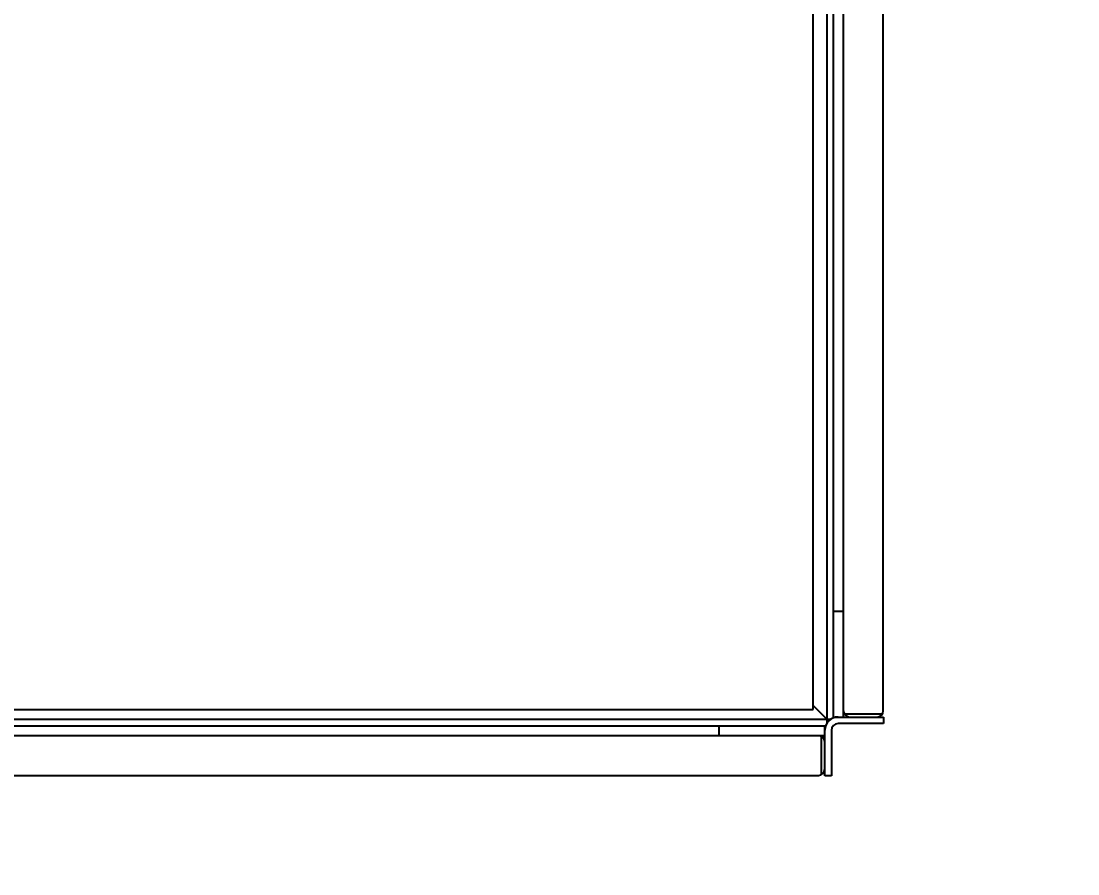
# Model space of a CAD drawing. Header units: millimetres. Extents: x 1293 to 41893, y 1011 to 26911.
# Drawn here: x 13765 to 14440, y 13119 to 13664 of the extents above; entities that cross this region are included whole.
import ezdxf

# ---------------------------------------------------------------- set-up
doc = ezdxf.new("R2010")
doc.units = ezdxf.units.MM
doc.header["$LTSCALE"] = 50
doc.layers.add('CAPA_1', color=7, linetype='Continuous')
doc.styles.add('SLDTEXTSTYLE0', font='TXT', dxfattribs={"width": 0.75})
doc.dimstyles.new('SLDDIMSTYLE0', dxfattribs={"dimtxt": 100, "dimasz": 100, "dimexe": 0, "dimexo": 0.0625, "dimgap": 25, "dimtad": 2, "dimdec": 0, "dimlfac": 1.5, "dimrnd": 1e-09, "dimzin": 12, "dimdsep": 46, "dimtxsty": 'SLDTEXTSTYLE0', "dimsah": 1, "dimcen": 0.09, "dimadec": 0, "dimazin": 3, "dimtfac": 1, "dimtdec": 0, "dimtofl": 0, "dimtmove": 0, "dimatfit": 3, "dimfxl": 1, "dimfrac": 2, "dimtolj": 1, "dimtzin": 12, "dimarcsym": 0})

# ---------------------------------------------------------------- blocks, each defined once
blk = doc.blocks.new('_D_19')
at = {"layer": 'CAPA_1', "transparency": 16777216}
for p, q in [((16745.16, 13594.82), (16745.16, 10791.15)), ((13378.61, 10942.55), (13378.61, 10791.15)), ((13378.61, 10841.15), (16745.16, 10841.15))]:
    blk.add_line(p, q, dxfattribs=at)
for points in [[(13378.61, 10841.15), (13478.61, 10825.76), (13478.61, 10856.53)], [(16745.16, 10841.15), (16645.16, 10856.53), (16645.16, 10825.76)]]:
    blk.add_solid(points, dxfattribs=at)
at = {"layer": 'CAPA_1', "transparency": 16777216, "insert": (14914.11, 10970.05), "char_height": 100, "attachment_point": 1, "style": 'SLDTEXTSTYLE0'}
blk.add_mtext('5050', dxfattribs=at)

msp = doc.modelspace()

# ---------------------------------------------------------------- linework, layer by layer
at = {"color": 7, "linetype": 'Continuous', "lineweight": 25}
for p, q in [((14290.743483, 13218.7732064), (14290.743483, 15988.9618731)), ((14271.3768163, 13223.5732064), (14271.3768163, 13833.1732064)), ((14280.1601497, 13833.1732064), (14280.1601497, 13214.9189626)), ((14284.393483, 13218.2731367), (14284.393483, 13833.6998731)), ((14316.143483, 13222.8372064), (14316.143483, 13829.6358731)), ((14284.393483, 13286.5065398), (14290.743483, 13286.5065398)), ((14271.3768163, 13226.1898731), (14278.043483, 13219.5232064)), ((13087.0601497, 13223.5732064), (14271.3768163, 13223.5732064)), ((13087.0601497, 13217.4065398), (14282.6477268, 13217.4065398)), ((14280.1601497, 13217.4065398), (14278.043483, 13219.5232064)), ((14284.393483, 13218.7732064), (14316.3601497, 13218.7732064)), ((14291.2879558, 13220.8052064), (14315.5990102, 13220.8052064)), ((14316.3601497, 13218.7732064), (14316.3601497, 13214.5398731)), ((13087.0601497, 13213.1732064), (14279.2935527, 13213.1732064)), ((14211.0601497, 13213.1732064), (14211.0601497, 13206.8232064)), ((14278.793483, 13181.2065398), (14278.793483, 13213.1732064)), ((14316.3601497, 13214.5398731), (14287.2601497, 13214.5398731)), ((14278.793483, 13206.8232064), (13675.393483, 13206.8232064)), ((14276.761483, 13181.9676792), (14276.761483, 13206.2787337)), ((14283.0268163, 13210.3065398), (14283.0268163, 13181.2065398)), ((13679.457483, 13181.4232064), (14274.729483, 13181.4232064)), ((14283.0268163, 13181.2065398), (14278.793483, 13181.2065398))]:
    msp.add_line(p, q, dxfattribs=at)
for centre, radius, start, end in [((14287.2601497, 13210.3065398), 8.4666667, 90, 180), ((14294.807483, 13222.8372064), 4.064, 180, 270.0000011239), ((14312.079483, 13222.8372064), 4.064, 270, 359.9999823999), ((14287.2601497, 13210.3065398), 4.2333333, 90, 180), ((14274.729483, 13202.7592064), 4.064, 0, 89.999981276), ((14274.729483, 13185.4872064), 4.064, 270, 359.9999823999)]:
    msp.add_arc(centre, radius, start, end, dxfattribs=at)

# ---------------------------------------------------------------- dimensions: what is measured, and where the dimension line sits
at = {"layer": 'CAPA_1'}
dim = msp.add_linear_dim(base=(16745.1618891, 10841.1478125), p1=(13378.6101497, 11006.0549012), p2=(16745.1618891, 13658.3232972), dimstyle='SLDDIMSTYLE0', dxfattribs=at)
dim.commit()
dim.dimension.update_dxf_attribs({"geometry": '_D_19', "text_midpoint": (15061.8860194, 10841.1478125), "dimtype": 160})

doc.saveas('drawing.dxf')
